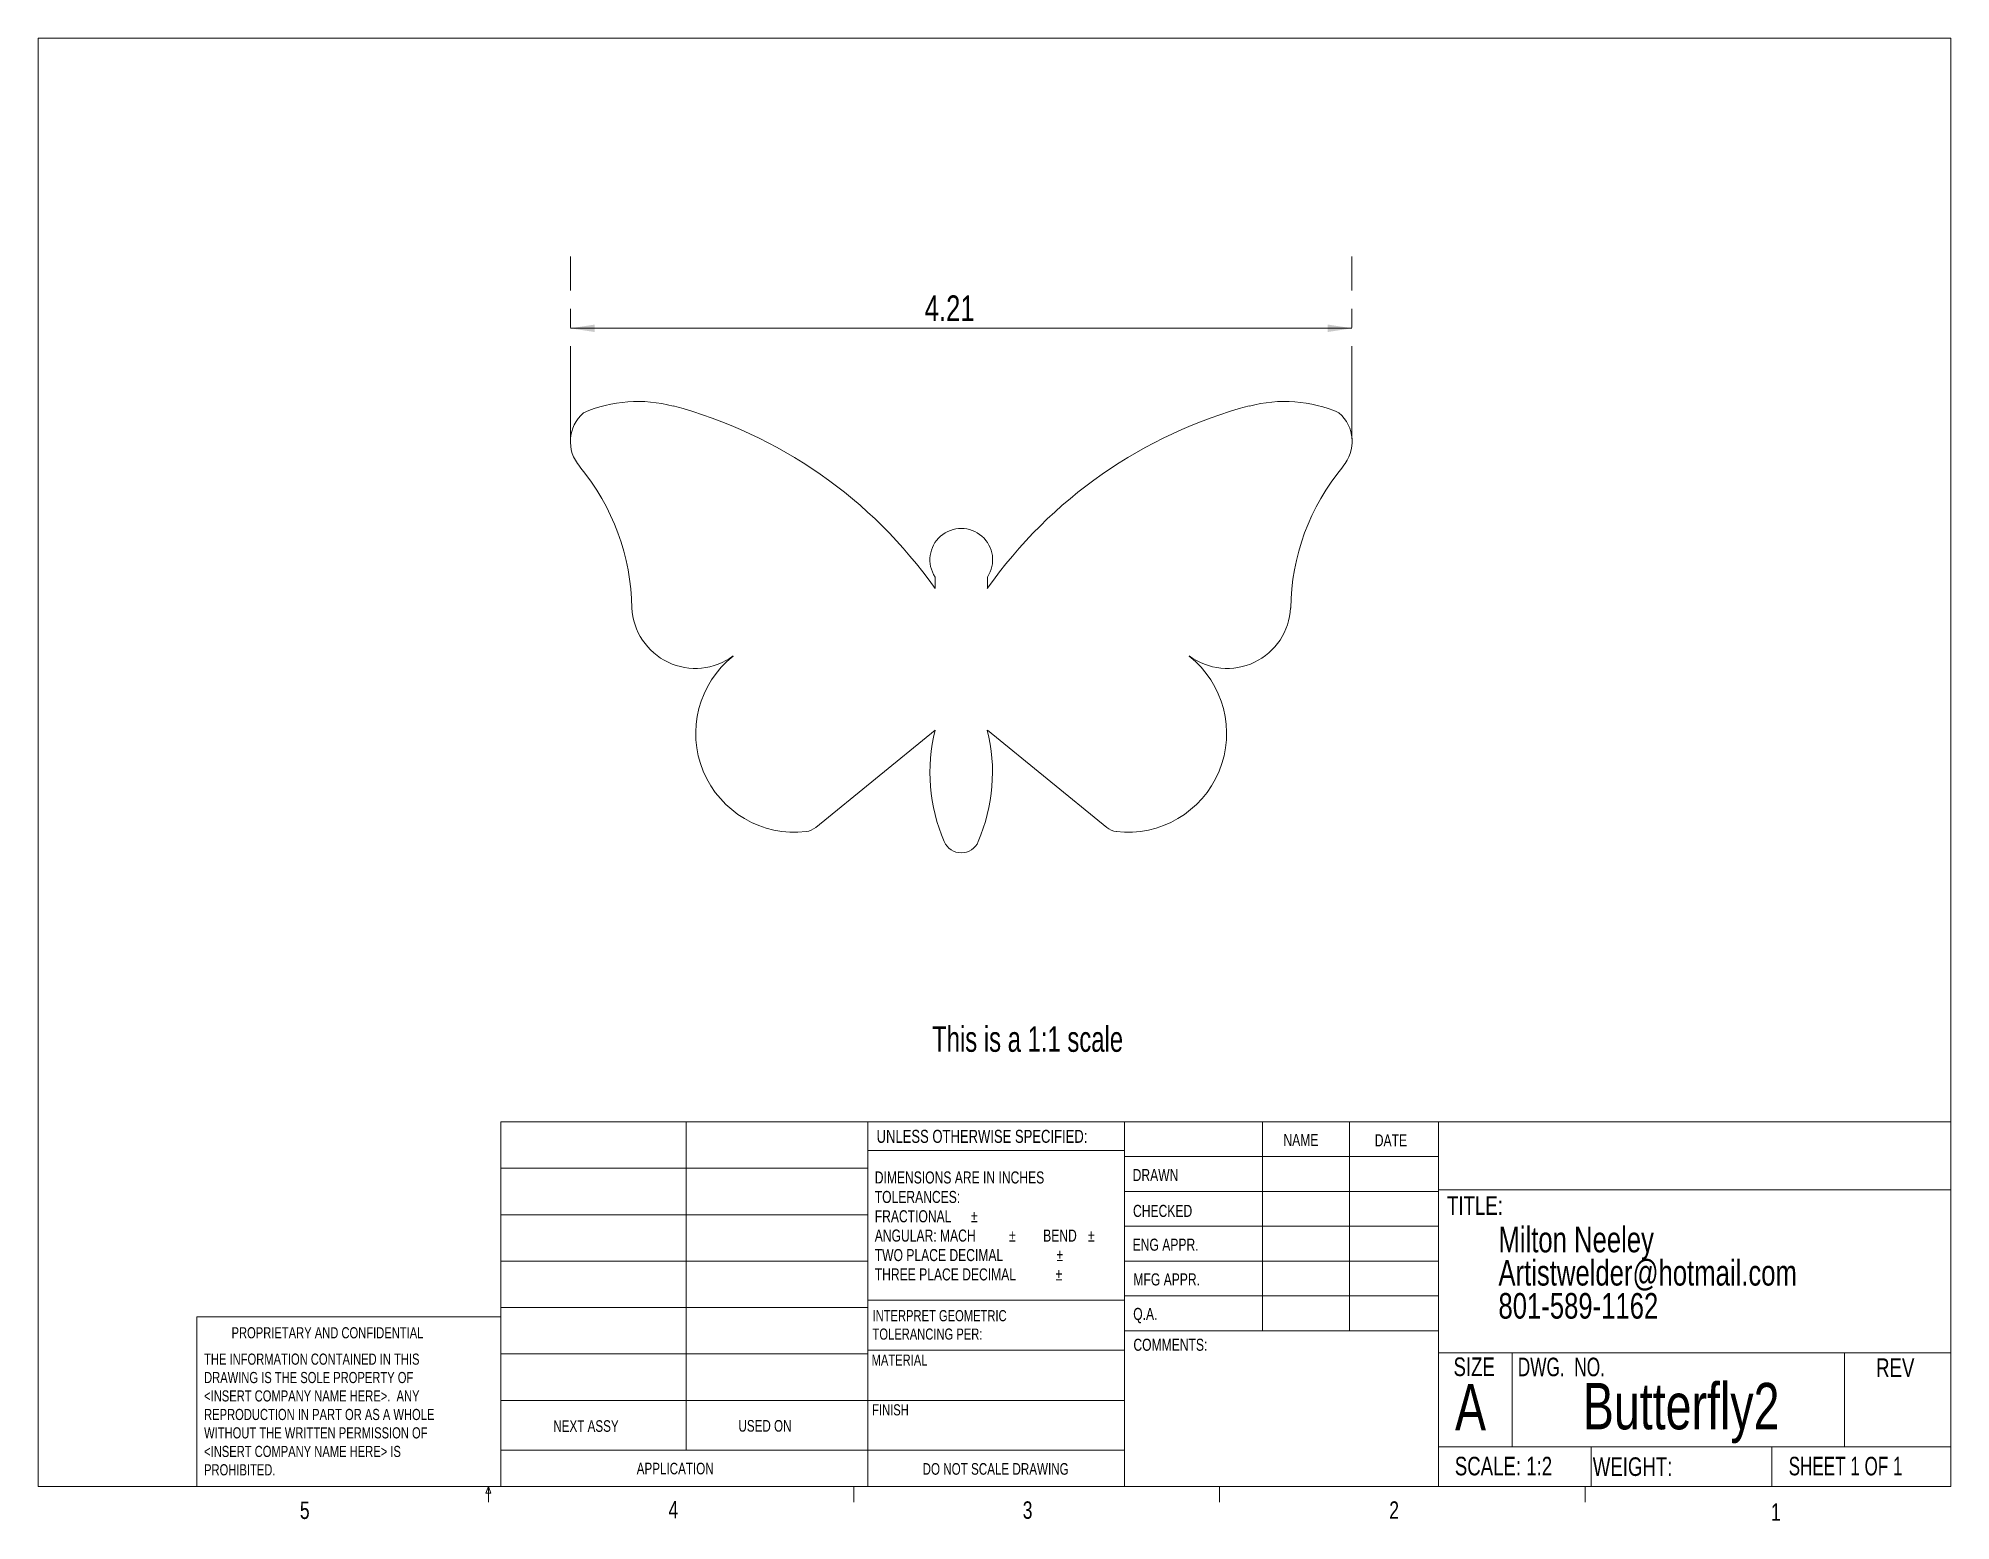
# Model space of a CAD drawing. Header units: inches. Extents: x 0.3 to 10.6, y 0.2 to 8.2.
import ezdxf

# ---------------------------------------------------------------- set-up
doc = ezdxf.new("R2010")
doc.units = ezdxf.units.IN
doc.header["$MEASUREMENT"] = 0
doc.linetypes.add('CENTERX2', pattern=[0.8, 0.5, -0.1, 0.1, -0.1])
doc.styles.add('SLDTEXTSTYLE0', font='TXT', dxfattribs={"width": 0.697368})
doc.styles.add('SLDTEXTSTYLE1', font='TXT', dxfattribs={"width": 0.75})
doc.styles.add('SLDTEXTSTYLE2', font='TXT', dxfattribs={"width": 0.6875})
doc.styles.add('SLDTEXTSTYLE3', font='TXT', dxfattribs={"width": 0.694444})
doc.dimstyles.new('SLDDIMSTYLE0', dxfattribs={"dimtxt": 0.137795, "dimasz": 0.13, "dimexe": 0, "dimexo": 0.0625, "dimgap": 0.034449, "dimtad": 1, "dimrnd": 1e-09, "dimzin": 12, "dimdsep": 46, "dimtxsty": 'SLDTEXTSTYLE1', "dimsah": 1, "dimcen": 0.09, "dimadec": 0, "dimazin": 3, "dimtfac": 1, "dimtofl": 0, "dimtmove": 0, "dimatfit": 3, "dimfxl": 1, "dimfrac": 2, "dimtolj": 1, "dimtzin": 12, "dimarcsym": 0})

# ---------------------------------------------------------------- blocks, each defined once
blk = doc.blocks.new('SW_NOTE_0')
at = {"color": 0, "linetype": 'Continuous', "lineweight": 0, "char_height": 0.1378, "attachment_point": 1, "style": 'SLDTEXTSTYLE1'}
for s, insert in [('Milton Neeley', (0, 0.178)), ('Artistwelder@hotmail.com', (0, -0.001)), ('801-589-1162', (0, -0.179))]:
    blk.add_mtext(s, dxfattribs=dict(at, insert=insert))
blk = doc.blocks.new('SW_NOTE_1')
at = {"color": 0, "linetype": 'Continuous', "lineweight": 0, "char_height": 0.06, "attachment_point": 1, "style": 'SLDTEXTSTYLE1'}
for s, insert in [('INTERPRET GEOMETRIC', (0, 0.077)), ('TOLERANCING PER:', (0, -0.022))]:
    blk.add_mtext(s, dxfattribs=dict(at, insert=insert))
blk = doc.blocks.new('SW_NOTE_2')
at = {"color": 0, "linetype": 'Continuous', "lineweight": 0, "char_height": 0.065, "attachment_point": 1, "style": 'SLDTEXTSTYLE1'}
for s, insert in [('DIMENSIONS ARE IN INCHES', (0, 0.084)), ('TOLERANCES:', (0, -0.021)), ('FRACTIONAL', (0, -0.125)), ('%%p', (0.518, -0.125)), ('ANGULAR: MACH', (0, -0.229)), ('%%p', (0.723, -0.229)), ('BEND', (0.907, -0.229)), ('%%p', (1.148, -0.229)), ('TWO PLACE DECIMAL', (0, -0.334)), ('%%p', (0.979, -0.334)), ('THREE PLACE DECIMAL', (0, -0.438)), ('%%p', (0.974, -0.438))]:
    blk.add_mtext(s, dxfattribs=dict(at, insert=insert))
blk = doc.blocks.new('SW_NOTE_3')
at = {"color": 0, "linetype": 'Continuous', "lineweight": 0, "char_height": 0.06, "attachment_point": 1, "style": 'SLDTEXTSTYLE1'}
for s, insert in [('THE INFORMATION CONTAINED IN THIS', (0, 0.077)), ('DRAWING IS THE SOLE PROPERTY OF', (0, -0.022)), ('<INSERT COMPANY NAME HERE>.  ANY', (0, -0.121)), ('REPRODUCTION IN PART OR AS A WHOLE', (0, -0.221)), ('WITHOUT THE WRITTEN PERMISSION OF', (0, -0.32)), ('<INSERT COMPANY NAME HERE> IS', (0, -0.42)), ('PROHIBITED.', (0, -0.519))]:
    blk.add_mtext(s, dxfattribs=dict(at, insert=insert))
blk = doc.blocks.new('_D')
at = {"color": 7, "linetype": 'Continuous', "lineweight": 0}
blk.add_line((3.196, 6.63), (7.405, 6.63), dxfattribs=at)
for points in [[(3.196, 6.63), (3.326, 6.61), (3.326, 6.65)], [(7.405, 6.63), (7.275, 6.65), (7.275, 6.61)]]:
    blk.add_solid(points, dxfattribs=at)
at = {"color": 7, "linetype": 'Continuous', "lineweight": 0, "insert": (5.104, 6.807), "char_height": 0.1378, "attachment_point": 1, "style": 'SLDTEXTSTYLE1'}
blk.add_mtext('4.21', dxfattribs=at)

msp = doc.modelspace()

# ---------------------------------------------------------------- linework, layer by layer
at = {"color": 7, "linetype": 'Continuous', "lineweight": 0}
for p, q in [((0.33, 8.192), (10.63, 8.192)), ((0.33, 8.192), (0.33, 0.392)), ((10.63, 0.392), (10.63, 8.192)), ((2.821, 2.356), (10.63, 2.356)), ((2.821, 0.392), (2.821, 2.356)), ((3.819, 2.356), (3.819, 0.588)), ((4.798, 0.392), (4.798, 2.356)), ((6.18, 2.356), (6.18, 0.392)), ((6.924, 2.356), (6.924, 1.231)), ((7.392, 2.356), (7.392, 1.231)), ((7.871, 2.356), (7.871, 0.392)), ((6.18, 2.202), (4.798, 2.202)), ((6.18, 2.169), (7.871, 2.169)), ((2.821, 2.106), (4.798, 2.106)), ((6.18, 1.981), (7.871, 1.981)), ((7.871, 1.989), (10.63, 1.989)), ((2.821, 1.856), (4.798, 1.856)), ((6.18, 1.794), (7.871, 1.794)), ((2.821, 1.606), (4.798, 1.606)), ((7.871, 1.606), (6.18, 1.606)), ((2.821, 1.356), (4.798, 1.356)), ((4.798, 1.396), (6.18, 1.396)), ((7.871, 1.419), (6.18, 1.419)), ((1.184, 0.392), (1.184, 1.306)), ((2.821, 1.306), (1.184, 1.306)), ((7.871, 1.231), (6.18, 1.231)), ((2.821, 1.106), (4.798, 1.106)), ((4.798, 1.126), (6.18, 1.126)), ((7.871, 1.112), (10.63, 1.112)), ((8.267, 1.112), (8.267, 0.605)), ((10.058, 1.112), (10.058, 0.605)), ((2.821, 0.856), (4.798, 0.856)), ((4.798, 0.856), (6.18, 0.856)), ((2.821, 0.588), (6.18, 0.588)), ((7.871, 0.605), (10.63, 0.605)), ((8.694, 0.605), (8.694, 0.392)), ((9.666, 0.605), (9.666, 0.392)), ((10.63, 0.392), (0.33, 0.392)), ((2.741, 0.357), (2.755, 0.392)), ((2.767, 0.357), (2.741, 0.357)), ((2.755, 0.392), (2.755, 0.307)), ((2.755, 0.392), (2.767, 0.357)), ((4.723, 0.392), (4.723, 0.307)), ((6.692, 0.392), (6.692, 0.307)), ((8.661, 0.392), (8.661, 0.307))]:
    msp.add_line(p, q, dxfattribs=at)
at = {"color": 7, "linetype": 'CENTERX2', "lineweight": 0}
for p, q in [((3.196, 6.034), (3.196, 7.016)), ((7.405, 6.034), (7.405, 7.016))]:
    msp.add_line(p, q, dxfattribs=at)
at = {"color": 7, "linetype": 'Continuous', "lineweight": 15}
for p, q in [((5.16, 5.291), (5.16, 5.228)), ((5.442, 5.228), (5.442, 5.291)), ((4.517, 3.941), (5.16, 4.466)), ((5.442, 4.466), (6.085, 3.941))]:
    msp.add_line(p, q, dxfattribs=at)
for centre, radius, start, end in [((3.56, 5.5), 0.736, 75.0695, 113.495), ((3.1, 3.777), 2.52, 35.1812, 75.0695), ((7.501, 3.777), 2.52, 104.9305, 144.8188), ((7.042, 5.5), 0.736, 66.505, 104.9305), ((3.402, 6.02), 0.206, 131.0362, 221.0362), ((7.2, 6.02), 0.206, 318.9638, 48.9638), ((2.312, 5.107), 1.215, 0.7557, 39.7431), ((8.29, 5.107), 1.215, 140.2569, 179.2443), ((5.301, 5.383), 0.169, 326.6531, 213.3469), ((3.869, 5.14), 0.342, 182.7015, 306.5974), ((6.733, 5.14), 0.342, 233.4026, 357.2985), ((4.403, 4.448), 0.532, 128.4058, 276.7086), ((6.198, 4.448), 0.532, 263.2914, 51.5942), ((6.075, 4.239), 0.943, 166.0774, 203.2968), ((4.526, 4.239), 0.943, 336.7032, 13.9226), ((4.454, 4.019), 0.1, 276.7086, 309.1957), ((6.148, 4.019), 0.1, 230.8043, 263.2914), ((5.301, 3.905), 0.1, 203.2968, 336.7032)]:
    msp.add_arc(centre, radius, start, end, dxfattribs=at)

# ---------------------------------------------------------------- block references
at = {"color": 7, "linetype": 'Continuous', "lineweight": 0}
for name, p in [('SW_NOTE_2', (4.835, 2.005)), ('SW_NOTE_0', (8.194, 1.613)), ('SW_NOTE_1', (4.823, 1.265)), ('SW_NOTE_3', (1.223, 1.031))]:
    msp.add_blockref(name, p, dxfattribs=at)

# ---------------------------------------------------------------- texts
for s, insert, char_height, attachment_point, style in [('This is a 1:1 scale', (5.144, 2.871), 0.1378, 1, 'SLDTEXTSTYLE0'), ('UNLESS OTHERWISE SPECIFIED:', (4.845, 2.313), 0.07, 1, 'SLDTEXTSTYLE1'), ('NAME', (7.036, 2.291), 0.065, 1, 'SLDTEXTSTYLE1'), ('DATE', (7.528, 2.289), 0.065, 1, 'SLDTEXTSTYLE1'), ('DRAWN', (6.224, 2.102), 0.065, 1, 'SLDTEXTSTYLE1'), ('CHECKED', (6.226, 1.909), 0.065, 1, 'SLDTEXTSTYLE1'), ('TITLE:', (7.917, 1.955), 0.1, 1, 'SLDTEXTSTYLE1'), ('ENG APPR.', (6.224, 1.727), 0.065, 1, 'SLDTEXTSTYLE1'), ('MFG APPR.', (6.228, 1.54), 0.065, 1, 'SLDTEXTSTYLE1'), ('Q.A.', (6.227, 1.354), 0.065, 1, 'SLDTEXTSTYLE1'), ('PROPRIETARY AND CONFIDENTIAL', (1.371, 1.25), 0.06, 1, 'SLDTEXTSTYLE1'), ('COMMENTS:', (6.228, 1.188), 0.065, 1, 'SLDTEXTSTYLE1'), ('MATERIAL', (4.818, 1.103), 0.06, 1, 'SLDTEXTSTYLE1'), ('SIZE', (7.952, 1.087), 0.1, 1, 'SLDTEXTSTYLE1'), ('DWG.  NO.', (8.298, 1.086), 0.1, 1, 'SLDTEXTSTYLE3'), ('REV', (10.228, 1.082), 0.1, 1, 'SLDTEXTSTYLE1'), ('A', (7.96, 0.944), 0.25, 1, 'SLDTEXTSTYLE1'), ('Butterfly2', (9.178, 0.95), 0.25, 2, 'SLDTEXTSTYLE1'), ('FINISH', (4.821, 0.835), 0.06, 1, 'SLDTEXTSTYLE1'), ('NEXT ASSY', (3.104, 0.749), 0.0625, 1, 'SLDTEXTSTYLE1'), ('USED ON', (4.101, 0.75), 0.0625, 1, 'SLDTEXTSTYLE1'), ('APPLICATION', (3.553, 0.52), 0.0625, 1, 'SLDTEXTSTYLE1'), ('DO NOT SCALE DRAWING', (5.486, 0.518), 0.0625, 2, 'SLDTEXTSTYLE1'), ('SCALE: 1:2', (7.959, 0.552), 0.1, 1, 'SLDTEXTSTYLE1'), ('WEIGHT:', (8.702, 0.549), 0.1, 1, 'SLDTEXTSTYLE1'), ('SHEET 1 OF 1', (9.757, 0.552), 0.1, 1, 'SLDTEXTSTYLE2'), ('5', (1.739, 0.311), 0.0938, 1, 'SLDTEXTSTYLE1'), ('4', (3.724, 0.314), 0.0938, 1, 'SLDTEXTSTYLE1'), ('3', (5.632, 0.312), 0.0938, 1, 'SLDTEXTSTYLE1'), ('2', (7.606, 0.312), 0.0938, 1, 'SLDTEXTSTYLE1'), ('1', (9.662, 0.301), 0.0938, 1, 'SLDTEXTSTYLE1')]:
    msp.add_mtext(s, dxfattribs=dict(at, insert=insert, char_height=char_height, attachment_point=attachment_point, style=style))

# ---------------------------------------------------------------- dimensions: what is measured, and where the dimension line sits
dim = msp.add_linear_dim(base=(7.405, 6.63), p1=(3.196, 7.016), p2=(7.405, 7.016), dimstyle='SLDDIMSTYLE0', dxfattribs=at)
dim.commit()
dim.dimension.update_dxf_attribs({"geometry": '_D', "text_midpoint": (5.282, 6.63), "dimtype": 160})

doc.saveas('drawing.dxf')
